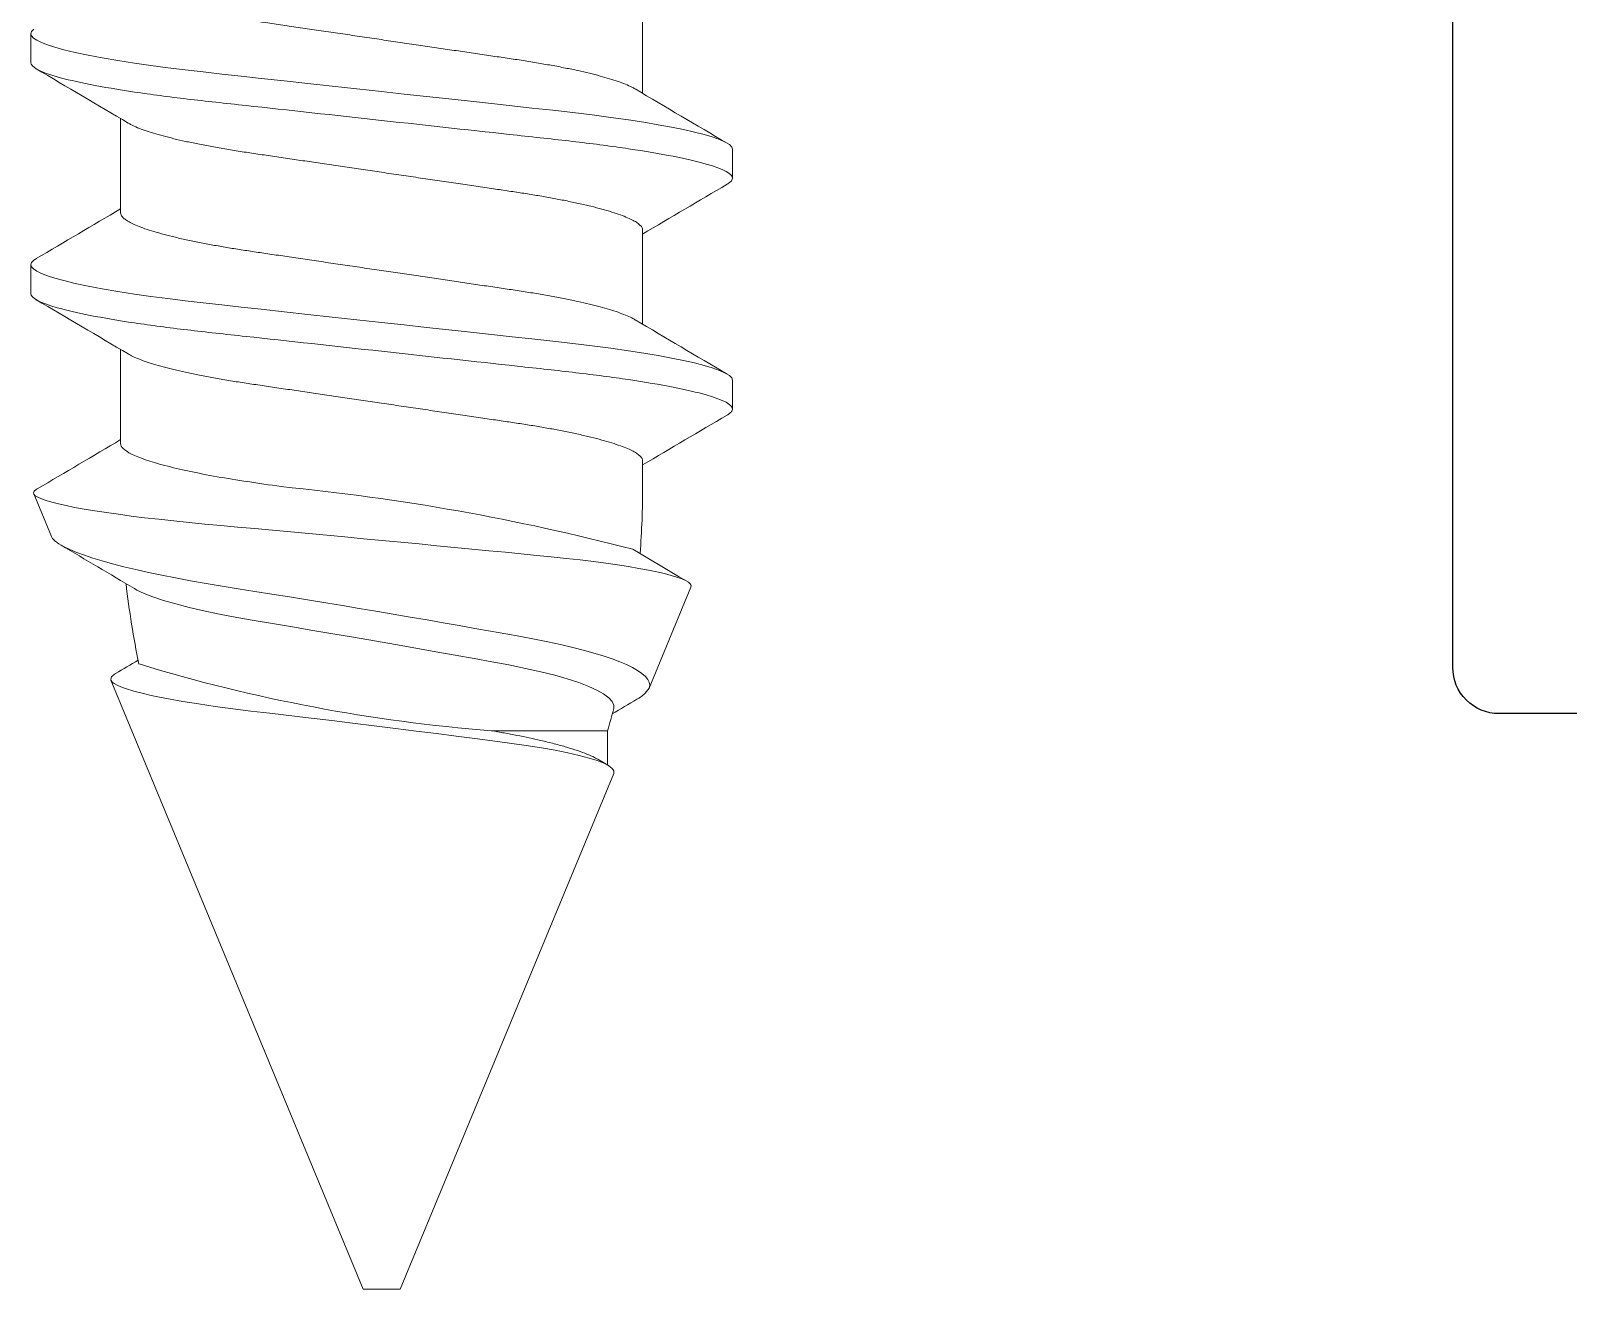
# Model space of a CAD drawing. Extents: x -82 to 113, y -82 to 93.
# Drawn here: x 6.5803 to 6.9133, y 86.9498 to 87.2222 of the extents above; entities that cross this region are included whole.
import ezdxf

# ---------------------------------------------------------------- set-up
doc = ezdxf.new("R2010")
doc.units = 0
doc.header["$MEASUREMENT"] = 0
doc.layers.get('0').update_dxf_attribs({"linetype": 'CONTINUOUS'})
doc.layers.add('Ballons', color=7, linetype='CONTINUOUS')
doc.layers.add('FRAME', color=1, linetype='CONTINUOUS')

# ---------------------------------------------------------------- blocks, each defined once
blk = doc.blocks.new('20355')
at = {"color": 7, "linetype": 'Continuous', "lineweight": 15}
for p, q in [((1.734069112452602, 0.07598662066892814), (1.727820175008105, 0.07598662057580441)), ((1.784060260074682, 0.07598662141384693), (1.777811322630185, 0.07598662132073741)), ((1.836636009959307, 0.07152076493689208), (1.827435403256231, 0.07533179780817534)), ((1.999647248740757, 0.003999324294554185), (1.867776759576856, 0.05862186188961971)), ((1.766576186685768, 0.05652676151149194), (1.746176810302956, 0.05652676120752176)), ((1.816567451619136, 0.05652676225641073), (1.796167957925036, 0.05652676195244055)), ((1.999647248800358, 2.979695068461297e-08), (1.999647248740757, 0.003999324294554185)), ((1.999647248859958, -0.003999264700638605), (1.999647248800358, 2.979695068461297e-08)), ((1.887941515015456, -0.05026931586628791), (1.999647248859958, -0.003999264700638605)), ((1.878712609308991, -0.02374394361763166), (1.878712609684271, -0.04892804689595209)), ((1.878712609684271, -0.04892804689595209), (1.886153221791204, -0.04892804833204423)), ((1.720308618194935, -0.05652670955305439), (1.740708111889063, -0.05652670924907)), ((1.770299883128274, -0.05652670880812138), (1.790699259511086, -0.0565267085041512)), ((1.820291030750354, -0.05652670806320259), (1.825854531354082, -0.05652670722902542)), ((1.847598282212317, -0.0669800301743777), (1.869479886525909, -0.05791634746563545)), ((1.752815809739388, -0.07598656871047638), (1.759064747183857, -0.07598656861736686)), ((1.80280695736144, -0.07598656796555758), (1.809055894805937, -0.07598656787244806))]:
    blk.add_line(p, q, dxfattribs=at)
at = {"color": 7, "linetype": 'Continuous', "lineweight": 15, "flags": 128}
for points in [[(1.726817515479041, 0.07530365626475088), (1.727330986958833, 0.07581834486443029), (1.727820175008105, 0.07598662057580441), (1.728263846284051, 0.0758477460187379), (1.728727812416224, 0.07542358508462144), (1.729210196424333, 0.07470495083357775), (1.72970853477139, 0.07368575774272301), (1.730220363920608, 0.07236334431229352), (1.730742868401137, 0.07073870768813606), (1.731272998119465, 0.06881659897719317), (1.731861079619677, 0.06636900170505555), (1.732450099615079, 0.06358837236325598), (1.733035717587939, 0.06049620091245345), (1.733613475709006, 0.05711846813588295), (1.734179268083039, 0.05348489411392165), (1.734680070004003, 0.04998706390981056), (1.735165269526675, 0.04633077182342049), (1.735632403113669, 0.04254284181288881), (1.736079593783984, 0.03865034712278259), (1.736520332335573, 0.0346348112261694), (1.736981013808133, 0.03043312615194793), (1.737460465088532, 0.02606090163273223), (1.738006666498364, 0.02107885457061798), (1.738569526112627, 0.01594604417967105), (1.739145055347251, 0.01069686832772732), (1.739729382929283, 0.005368494528710244), (1.740318051029391, 2.593266401618166e-08), (1.740853225177005, -0.004881458323154675), (1.741385231919594, -0.009732786247241165), (1.741910551918068, -0.01452441968331186), (1.742426369701292, -0.01922802841473015), (1.742929517864241, -0.02381703502037169), (1.743417415558184, -0.0282670754131118), (1.74388783386857, -0.03255639201590554), (1.744382300995341, -0.03706655994025709), (1.74486726590527, -0.04138479194119782), (1.745375810381404, -0.04558279820618338), (1.745906643999092, -0.04962807617778253), (1.746456716664454, -0.05348484224859362), (1.746970540135152, -0.05679819312740619), (1.747494569684392, -0.0599024293114212), (1.748025637907205, -0.06277487672922177), (1.748560577398564, -0.06539531751434424), (1.749095986131067, -0.06774646291643194), (1.749628814011118, -0.06981433822892313), (1.750155424388737, -0.07158854673936332), (1.75072414951461, -0.07319315246118663), (1.751277858790729, -0.07443088914024543), (1.751813150189889, -0.07530360442930828), (1.752326621685086, -0.07581829301368259), (1.752815809739388, -0.07598656871047638), (1.752815809739388, -0.07598656871047638)], [(1.776475850998168, 0.0747608796922492), (1.776808663101093, 0.07530365700966968), (1.777322251892173, 0.07581834560934908), (1.777811322630185, 0.07598662132073741), (1.778254993906103, 0.07584774676365669), (1.778718960038304, 0.07542358582955444), (1.779201344046356, 0.07470495157849655), (1.779699682393471, 0.07368575848765602), (1.780211628853976, 0.07236334505721231), (1.780734133334477, 0.07073870843305485), (1.781264263052833, 0.06881659972212617), (1.781852344553045, 0.06636900244998856), (1.78244136454839, 0.06358837310818899), (1.783026865210019, 0.06049620165737224), (1.783604623331087, 0.05711846888080174), (1.784170415705063, 0.05348489485884045), (1.784671334937372, 0.04998706465474356), (1.785156417148727, 0.0463307725683535), (1.785623668046981, 0.0425428425578076), (1.786070741406064, 0.03865034786770138), (1.786511479957653, 0.0346348119710882), (1.786972161430185, 0.03043312689686672), (1.787451612710612, 0.02606090237765102), (1.787997931431704, 0.02107885531553677), (1.788560673734679, 0.01594604492458984), (1.789136320280562, 0.01069686907266032), (1.789720530551307, 0.005368495273629037), (1.790309198651471, 2.667758280949784e-08), (1.790844372799086, -0.004881457578235882), (1.791376379541646, -0.009732785502322372), (1.791901816851436, -0.01452441893839307), (1.792417517323372, -0.01922802766981135), (1.792920665486264, -0.0238170342754529), (1.793408680491552, -0.028267074668193), (1.79387898149065, -0.03255639127098675), (1.794373448617364, -0.0370665591953383), (1.794858413527351, -0.04138479119627902), (1.795366958003456, -0.04558279746126459), (1.795897791621144, -0.04962807543284953), (1.796447864286534, -0.05348484150367483), (1.796961687757232, -0.05679819238247319), (1.797485717306444, -0.05990242856650241), (1.798016785529228, -0.06277487598430298), (1.798551725020616, -0.06539531676942545), (1.799087251064378, -0.06774646217151314), (1.799619961633198, -0.06981433748400434), (1.800146689322105, -0.07158854599444453), (1.800715414447978, -0.07319315171625362), (1.801269123724069, -0.07443088839531242), (1.801804297811969, -0.07530360368437528), (1.802317769307109, -0.0758182922687638), (1.80280695736144, -0.07598656796555758), (1.80280695736144, -0.07598656796555758)], [(1.847598282212317, -0.0669800301743777), (1.847263123876075, -0.06701083172322342), (1.846918815256601, -0.06683045829815626), (1.846566998711808, -0.06643985572139854), (1.846198172027556, -0.06581869981320665), (1.845823479775817, -0.06497757058480147), (1.845444681625963, -0.06392061059086984), (1.845073391395573, -0.06268813092097503), (1.844700224181736, -0.06125706157820332), (1.844326705031193, -0.05963397566036122), (1.843942979795344, -0.05776666964648314), (1.843560662291992, -0.05570453525268704), (1.843181746813144, -0.05345756226790854), (1.842817143309162, -0.0510984763557758), (1.842457349565308, -0.04857493468814766), (1.842103773317262, -0.04589851442227655), (1.841747381594928, -0.04299043736551766), (1.841399318971554, -0.0399339761990376), (1.841061110493911, -0.03674401479189271), (1.840738739039239, -0.03353008155694681), (1.840414255979852, -0.03020872418022691), (1.840082851553404, -0.02679601247464802), (1.839733850431742, -0.02320441022708053), (1.839378397188256, -0.01953244425151013), (1.839018251492547, -0.01579656012344799), (1.838650949807175, -0.011968971565679), (1.838280598027694, -0.008093518171321534), (1.837909073134966, -0.004187847498315023), (1.837526403668278, -0.00014767772063351), (1.837144203446542, 0.003905309460392914), (1.836764349450618, 0.007951586871371319), (1.836396343895899, 0.01188842614428154), (1.836032209613876, 0.01580046782822819), (1.835673471651575, 0.01966969639278204), (1.835310862416037, 0.02359720117028985), (1.834955643792341, 0.02746027089250447), (1.834609575449974, 0.03123999644697051), (1.834283450028749, 0.03481978691503684), (1.833961665126424, 0.03830469088477173), (1.833635774330816, 0.04168053202064925), (1.833291817597996, 0.0450278115247329), (1.832940587567521, 0.04824550971825659), (1.832583843908907, 0.05131920097936415), (1.832221469310838, 0.05424674804309859), (1.831855340754061, 0.05701629880388737), (1.83148698328543, 0.05961538893791385), (1.831106777378835, 0.06210382153770411), (1.830725984918672, 0.06439985996672704), (1.830346482885659, 0.06649256128184788), (1.829976013825103, 0.0683444445281367), (1.829608360238382, 0.06999104769241171), (1.829245281794869, 0.07142475287324146), (1.828877276280195, 0.07267355347548232), (1.828515722889591, 0.0736902243757811), (1.828162498603632, 0.0744697065250648), (1.82782980379605, 0.07499617756417365), (1.827504968847819, 0.07529629648206537), (1.827181776260915, 0.07537172763247213), (1.826843919766986, 0.07521763192472974), (1.826497734175433, 0.0748312965354927), (1.826346402623813, 0.07456679624894491)], [(1.836629440527673, 0.07150489125375259), (1.837077569633919, 0.07126026057474633), (1.837647350545552, 0.07071436718982227), (1.83823296848405, 0.06992734046208682), (1.83885483561329, 0.06886191206349679), (1.839491132034084, 0.0675449096178653), (1.840138338407883, 0.0659839363626844), (1.840735687487296, 0.0643544533172502), (1.841339488690153, 0.06253058547531509), (1.841947278479438, 0.06052080124510439), (1.842575480435698, 0.05826313460737254), (1.843204855507622, 0.05581910066608486), (1.84383258822416, 0.05320052953092613), (1.844440729957739, 0.05048747882059956), (1.845044296553567, 0.04762097028761048), (1.845640237918076, 0.04461409880390477), (1.846243921830677, 0.04137973874591694), (1.846836226550806, 0.03801168415044742), (1.847413867362206, 0.03452625961570277), (1.847971213321671, 0.03103906807945123), (1.848540642344688, 0.02745640898753265), (1.849126143014701, 0.02379695682995475), (1.84974906598697, 0.01994490154143591), (1.850386770181871, 0.01603232462883852), (1.851035853571858, 0.01208127053195085), (1.851633202680716, 0.008473026582734633), (1.852237473155554, 0.00485062829409344), (1.852845966836526, 0.001230721839220905), (1.853475107304746, -0.002482596932480874), (1.854105890130654, -0.006175450040487362), (1.854735147909309, -0.0098299329647773), (1.855344814701482, -0.01334139143901325), (1.855950140975381, -0.01680000576261875), (1.856548193948697, -0.02018983993096413), (1.857154341400843, -0.0235980974696588), (1.857749344279767, -0.02691678417767207), (1.858329917869185, -0.03012953329800894), (1.858889258113237, -0.03313319888482624), (1.859459860238616, -0.0360120507649242), (1.860046534007722, -0.0387482447921883), (1.860671451254177, -0.04141723778337791), (1.861311501653745, -0.04391868826579071), (1.861963283178909, -0.04623865819257844), (1.862560866885417, -0.04817250536281392), (1.863165489266521, -0.04994874115770642), (1.863774686785291, -0.05155931142448367), (1.864404765710503, -0.05303919325527318), (1.865036721613535, -0.05433630044049664), (1.865667387089644, -0.05544435316058127), (1.866314241520342, -0.05638447844420114), (1.86695640349663, -0.05711857578641855), (1.867590236368727, -0.05764269692939195), (1.868234392630626, -0.05796108707491499), (1.868865527336709, -0.05805259719852529), (1.869479886525909, -0.05791634746563545)], [(1.887941515015456, -0.05026931586628791), (1.887426518481675, -0.05029405022486344), (1.886893104070936, -0.04995243610956379), (1.886328836786788, -0.04921960352845645), (1.885754011481538, -0.04810722128799227), (1.885194202015896, -0.04668290101275829), (1.884632632876048, -0.04492383665635202), (1.884056986376379, -0.04277599904094131), (1.883487791992422, -0.04030211670908557), (1.882943232974498, -0.03759611567275556), (1.882412047438834, -0.03461640541617328), (1.881882504255913, -0.03128440570952762), (1.881373959789045, -0.0277083068836248), (1.880892044982119, -0.02403905190038813), (1.880399572157216, -0.02020043425083884), (1.879876598394873, -0.01611279590790105), (1.879342245436192, -0.01190134925289499), (1.878788066867742, -0.007496145141999477), (1.878229782403281, -0.003020376002979219), (1.877655191667969, 0.001625509962593696), (1.877084589516073, 0.006280299442224191), (1.876534164906872, 0.01080869735588408), (1.875994767559121, 0.0152821615117773), (1.875632979516098, 0.0183025934501444), (1.87527881670718, 0.02127508356646501), (1.874933921490594, 0.02418502294001712), (1.874448956583819, 0.02829135960232065), (1.873963991679602, 0.03222490590910354), (1.873447821975446, 0.03605935717473585), (1.872918044165942, 0.03966224329869306), (1.872372077402531, 0.04304536139683535), (1.871819893145386, 0.046145007776488), (1.871439804558094, 0.04809414207656459), (1.871059364039127, 0.04989554847705335), (1.870680565880548, 0.05154067791816885), (1.870125566166877, 0.05367663043446669), (1.869579364804963, 0.05544829475616098), (1.869211828539193, 0.0564454186637704), (1.868850979019271, 0.05726246975144988), (1.868498341291883, 0.05789533479234876), (1.868166702287226, 0.0583304313396269), (1.867842923141154, 0.05858985424012531), (1.867521020978216, 0.05867544014853365), (1.867013063124119, 0.05847259060206511), (1.866489150941419, 0.05786917434620875), (1.866343333020211, 0.05759670422440877)], [(1.873892433026043, -0.05027359427150202), (1.873146098641172, -0.05028391400958299), (1.872375363503892, -0.04992915736809778), (1.87156286554395, -0.04918449468095787), (1.870737346025862, -0.04806211898926449), (1.869933411779272, -0.04662583663274233), (1.869128539037462, -0.04485488351457434), (1.868305248418324, -0.04269501783034002), (1.867492398498541, -0.04020928706249549), (1.866715680450625, -0.03749082903770784), (1.865958788005486, -0.03449865079464587), (1.865205180271033, -0.0311535635512854), (1.864482073466661, -0.02756444134314506), (1.863799673676311, -0.02388826683014145), (1.863104017708423, -0.02004488157976425), (1.862365660429674, -0.01595294488127763), (1.861612404616181, -0.01174139374917615), (1.860842959843666, -0.007402778000482613), (1.86006893993013, -0.003001101708946408), (1.859273334738106, 0.001561374899765156), (1.858483829732791, 0.006125799288312805), (1.857723535239018, 0.01055601956906571), (1.856979077769381, 0.01492580712570657), (1.856234385676771, 0.01932779296366505), (1.855516323247315, 0.0236008766139264), (1.854848587362824, 0.02758650912781491), (1.85418073416966, 0.03139209814949595), (1.853469358492021, 0.03508720926939191), (1.852739799569065, 0.03853892147179749), (1.852002263483172, 0.04170164832535761), (1.851257102168091, 0.04457978167123144), (1.85048777473213, 0.0472218113949765), (1.849721145460819, 0.04952319847957654), (1.848977861140725, 0.05142965712893499), (1.848247011821996, 0.05297992939424034), (1.847925930831025, 0.05353550096376125)], [(1.885021637123344, -0.04704060511431862), (1.886257863458638, -0.04910249020890944), (1.88627111963396, -0.04912472802885759)], [(1.839410775621673, -0.0543734738352839), (1.845290769227802, -0.06430332399136773), (1.846359240424079, -0.0661170883921045)]]:
    blk.add_lwpolyline(points, dxfattribs=at)
at = {"color": 7, "linetype": 'Continuous', "lineweight": 15}
for centre, radius, start, end in [((5.254218367655625, 2.137027812570921), 4.078582557505599, 210.3727020688789, 210.6973044398821), ((-1.835090883898772, 2.191583953913323), 4.186190429589788, 329.3345779057425, 329.6249634931722), ((5.311894553149727, 2.141560972840566), 4.087504928545359, 210.3730563474151, 210.6969501613455), ((-1.336632360446174, 1.927944609468184), 3.665970849639004, 329.3039552541961, 329.631419908334), ((4.842427810069182, 1.834592806425746), 3.484127015276053, 210.439613462665, 210.7431585516185), ((-0.2261693809243752, 1.297968463334399), 2.432496268998924, 329.2073942066691, 329.3419508913435), ((1.825854532465598, -0.1311192347695567), 0.1876459964130914, 78.18642893857539, 83.56298867690583), ((1.523534790915733, -0.05153026681239226), 0.3562630788049205, 4.473260362153555, 16.98157679206689), ((2.310870365871494, 0.06891528338124431), 0.4873005952645129, 185.5504476350167, 194.6544956454607), ((2.934952904415553, -0.6850714878836186), 1.235608392630023, 149.0667600126969, 149.3566099103828), ((1.825854528557954, 0.1311192891840562), 0.1876459964130913, 284.8331575457975, 286.3611206979665), ((-1.774570077023782, -2.141296419509018), 4.086984326358185, 30.3730357184766, 30.69697079028041), ((5.371966953776308, -2.19158390124727), 4.186190429663395, 149.33457790575, 149.6249634931711), ((-1.716888098689964, -2.136759842227491), 4.078055229809035, 30.37268108188106, 30.69732542687861), ((5.463304585116902, -2.215944579060448), 4.234179661912519, 149.3363866671324, 149.6234793369076), ((1.825854528557954, 0.1311192891840562), 0.1876459964130914, 270.0000008537708, 274.4260661958962), ((1.8662178050661, -0.05253008952119842), 0.006297058844752601, 301.2003712294269, 334.057052108058)]:
    blk.add_arc(centre, radius, start, end, dxfattribs=at)
for points, knots in [([(1.734069097570966, 0.07598662129396416), (1.734971048264981, 0.0759866211307525), (1.736022415145101, 0.07413728081512261), (1.738225100828203, 0.06643431581700554), (1.739370276145337, 0.06058870281439965), (1.740957132645065, 0.04993298836708959), (1.741464447606603, 0.04607974940817883), (1.742412278361002, 0.03804313750569577), (1.742853297288832, 0.03386802222512131), (1.744337741595018, 0.0203298920148427), (1.745450635759255, 0.01018029863251968), (1.747683152154934, -0.01018024809559392), (1.748796046312123, -0.02032984141325755), (1.75028049060063, -0.03386797146276876), (1.750721509521583, -0.03804308668249234), (1.751669340289112, -0.0460796985196481), (1.752176655256307, -0.04993293743203253), (1.753763511768653, -0.06058865170055583), (1.754908687088175, -0.06643426452961876), (1.757111372762466, -0.07413722914544962), (1.75816273963153, -0.07598656925584635), (1.759064690311362, -0.07598656924240288)], [0, 0, 0, 0, 0.1249999999999997, 0.1249999999999997, 0.2499999999999993, 0.2499999999999993, 0.3124999999999993, 0.3124999999999993, 0.3749999999999992, 0.3749999999999992, 0.4999999999999994, 0.4999999999999994, 0.6249999999999997, 0.6249999999999997, 0.6874999999999997, 0.6874999999999997, 0.7499999999999998, 0.7499999999999998, 0.8749999999999999, 0.8749999999999999, 1, 1, 1, 1]), ([(1.784060278490756, 0.07598662203888296), (1.78496222920063, 0.07598662227091779), (1.786013596037691, 0.07413728236110728), (1.788216281734066, 0.0664343180045961), (1.789361457072374, 0.06058870523143867), (1.790948313615331, 0.0499329909363837), (1.79145562859307, 0.04607975199789394), (1.792403459380751, 0.03804314008442589), (1.792844478304318, 0.03386802483551321), (1.794328922606383, 0.02032989466226809), (1.795441816778009, 0.01018030121312563), (1.797674333204611, -0.01018024579740029), (1.798787227385048, -0.02032983932653565), (1.800271671708913, -0.03386796969871853), (1.800712690640978, -0.03804308502294873), (1.801660521412487, -0.04607969701724812), (1.802167836383262, -0.04993293601330606), (1.803754692910587, -0.06058865052963824), (1.804899868245883, -0.06643426351755011), (1.807102553953143, -0.07413722834714065), (1.808153920839004, -0.07598656851092755), (1.80905587153137, -0.07598656849748409)], [0, 0, 0, 0, 0.1250000000000001, 0.1250000000000001, 0.2500000000000002, 0.2500000000000002, 0.3125000000000004, 0.3125000000000004, 0.3750000000000007, 0.3750000000000007, 0.5000000000000009, 0.5000000000000009, 0.6250000000000011, 0.6250000000000011, 0.6875000000000011, 0.6875000000000011, 0.750000000000001, 0.750000000000001, 0.8750000000000006, 0.8750000000000006, 1, 1, 1, 1]), ([(1.739742170756756, -0.05486905683720522), (1.739612639235929, -0.05465184187579553), (1.73928496212406, -0.05410235113586737), (1.738745230993175, -0.05287797488870183), (1.738139721379611, -0.05127206080221924), (1.737539732794062, -0.04941242071257079), (1.736950801459017, -0.04734462052999788), (1.736365159693321, -0.0450443047109701), (1.735787426408791, -0.04253173656852027), (1.735210423163238, -0.03977500130844192), (1.734638768182293, -0.0367861571483985), (1.73407810988175, -0.03358231111039345), (1.733540523990257, -0.03025046092801631), (1.733031085166516, -0.02678411938470049), (1.732497864308215, -0.02316930277854112), (1.731951179095972, -0.01945978277620952), (1.731393960410514, -0.01568014180989508), (1.73083126120514, -0.01186180938880455), (1.730255769514429, -0.007957022171069639), (1.72967141364208, -0.00399339527719178), (1.729070916107645, 8.062729720847983e-05), (1.72845861179448, 0.004234794428327859), (1.727839703624028, 0.008434038115851195), (1.727231174458979, 0.01256327255788392), (1.726637430034231, 0.01658980579246361), (1.726063759245676, 0.02048387129633511), (1.72552285642962, 0.02414944790416484), (1.725017804139583, 0.02758708925648534), (1.724534829358134, 0.03082644679136592), (1.724024714079746, 0.03395028421201118), (1.723494231134396, 0.036959749126936), (1.722932751481551, 0.03988758027308847), (1.72234358799011, 0.0426948594096217), (1.72172976313999, 0.04534003411779963), (1.721107933929744, 0.04774347053572114), (1.720483234833665, 0.04988272006363559), (1.719860521063055, 0.05173956915143663), (1.719256935098031, 0.0532714409942372), (1.718676802331203, 0.0544891801944658), (1.718123028312192, 0.055411083309167), (1.717587909314261, 0.05605641469878719), (1.717073418698504, 0.05645391110653009), (1.716746953270814, 0.05650260866417511), (1.716585039063744, 0.05652676076655894)], [0, 0, 0, 0, 0.01674559149654323, 0.04236148100674033, 0.06813753828424847, 0.09252166024959267, 0.1169192940701555, 0.1412669752856168, 0.165501974027352, 0.1895634171700201, 0.2148281907209228, 0.2397674509855247, 0.2643215392229022, 0.2885224649689595, 0.3130169271104602, 0.337904690554959, 0.3616782759845387, 0.3856953332798346, 0.4098985027960328, 0.4342274953768216, 0.4586198124551332, 0.4844883609232851, 0.5102813125310095, 0.5359245083197952, 0.5613465324661572, 0.5864794213421475, 0.6112605917709448, 0.6342524417576428, 0.6570955878363373, 0.6803024159651949, 0.7038459612062182, 0.7276758057644238, 0.7532010688351337, 0.7789175148179175, 0.8047520928056217, 0.8306298773595907, 0.8564753129946626, 0.8822130997975872, 0.9063162799740595, 0.9301999488839279, 0.9538086817583673, 0.9770908952816301, 1, 1, 1, 1]), ([(1.747142634123975, 0.05486917478324926), (1.747272156095505, 0.05465193907468802), (1.747599790966547, 0.05410242618120265), (1.748139739426051, 0.05287803187825091), (1.748745188422731, 0.05127211203185311), (1.749345192660115, 0.04941247286386385), (1.749934119791902, 0.04734467242917617), (1.750519763004462, 0.04504435671368867), (1.751097494704879, 0.04253178840971827), (1.751674502892058, 0.03977505369762468), (1.752246138928882, 0.03678620742213923), (1.752806866620801, 0.03358237321408808), (1.75334419690185, 0.03025049492146081), (1.753853894177865, 0.02678418223663925), (1.75438702804928, 0.02316935107960205), (1.754933802211525, 0.01945984771765552), (1.755490760454336, 0.01568017173705982), (1.75605371717316, 0.01186187455967058), (1.756629127612626, 0.00795707059205597), (1.757213550762003, 0.003993459149427281), (1.757813853231937, -8.058632452900838e-05), (1.758426168473733, -0.004234751798890102), (1.759045240328362, -0.008433977165935858), (1.759653795410486, -0.01256320883676665), (1.760247278266604, -0.01658977709158194), (1.76082127369736, -0.0204837953110939), (1.761361836965108, -0.02414941874252463), (1.76186722481367, -0.02758701616984638), (1.762349877903347, -0.03082641434792777), (1.762860265503889, -0.03395022174620976), (1.7633906774671, -0.03695969873885474), (1.763952165939855, -0.03988752865075185), (1.764541370178193, -0.04269480031817352), (1.765155014557678, -0.04533998828601682), (1.765776830639197, -0.04774342439311852), (1.766401763763781, -0.04988265736170661), (1.767024243622785, -0.05173952240630797), (1.76762784265415, -0.05327139194311314), (1.768208142322976, -0.05448912552623142), (1.768761937286513, -0.05541102954695987), (1.769296816296531, -0.0560563655516404), (1.769811550604942, -0.05645385818093018), (1.77013798476122, -0.05650255641806723), (1.770299883128274, -0.05652670880812138)], [0, 0, 0, 0, 0.01674715802282694, 0.04236310560571164, 0.06813911934697109, 0.09252320012707171, 0.1169207927395691, 0.141268432831336, 0.1655033906396995, 0.1895647931421347, 0.2148295240203567, 0.2397687421620759, 0.2643226956126091, 0.2885236710942443, 0.3130180918641347, 0.33790581327273, 0.3616792602491365, 0.3856963772277341, 0.4098995058643208, 0.4342284573529805, 0.4586206299990686, 0.4844891347747524, 0.5102821454839959, 0.5359252979609385, 0.5613471792881741, 0.5864801234090434, 0.6112611569505619, 0.6342530601184975, 0.6570960768019467, 0.6803029594916178, 0.7038464649671475, 0.7276762692762946, 0.7532014892343519, 0.7789177896876164, 0.8047523240402292, 0.8306301681855442, 0.8564754571070058, 0.8822132004383213, 0.9063164408355008, 0.9302000694054003, 0.9538086654169187, 0.9770909339754218, 1, 1, 1, 1]), ([(1.789733435690124, -0.05486905609228643), (1.789603910994657, -0.05465184078644825), (1.789276250365106, -0.05410234786073431), (1.788736335405162, -0.05287797821225126), (1.788130880124271, -0.05127205957160186), (1.787530877485722, -0.04941242009684288), (1.786941949933436, -0.04734461974284443), (1.786356306833227, -0.04504430400579906), (1.785778575102967, -0.04253173570754143), (1.785201566923746, -0.03977500099391307), (1.784629930884648, -0.03678615471886815), (1.784069203193383, -0.0335823205106891), (1.783531872912221, -0.03025044221810447), (1.783022175636148, -0.0267841295332687), (1.782489041764791, -0.02316929837624571), (1.781942267602545, -0.01945979501428496), (1.781385309359706, -0.01568011903368927), (1.780822352640939, -0.01186182185631424), (1.780246942201416, -0.007957017888685414), (1.779662519052067, -0.003993406446056724), (1.779062216582133, 8.063902788535415e-05), (1.778449901340366, 0.004234804502260658), (1.77783082948568, 0.008434029869306414), (1.777222274403556, 0.0125632615401372), (1.776628791547466, 0.01658982979495249), (1.776054796116654, 0.02048384801446446), (1.775514232848963, 0.02414947144589519), (1.775008845000343, 0.02758706887321694), (1.774526191910695, 0.03082646705129832), (1.774015804310153, 0.03395027444958032), (1.773485392346942, 0.0369597514422253), (1.772923903874187, 0.03988758135410819), (1.772334699635877, 0.04269485302154408), (1.771721055256421, 0.04534004098938738), (1.771099239174845, 0.04774347709648907), (1.770474306050261, 0.04988271006507716), (1.769851826191314, 0.05173957510967853), (1.769248227159864, 0.05327144464646949), (1.768667927491066, 0.05448917822960198), (1.768114132527529, 0.05541108225031621), (1.767579253517511, 0.05605641825499674), (1.767064519209129, 0.05645391088430074), (1.766738085052793, 0.05650260912143779), (1.766576186685768, 0.05652676151149194)], [0, 0, 0, 0, 0.01674558991895687, 0.04236157835447672, 0.06813763320364684, 0.09252175287178593, 0.1169193843938707, 0.1412670633155599, 0.1655020597741388, 0.1895635006500011, 0.2148282718207334, 0.2397675297358311, 0.264321522345318, 0.2885225364229729, 0.3130169962568735, 0.3379047573567196, 0.3616782422473181, 0.3856953975287157, 0.4098985647647561, 0.4342275550535335, 0.4586197666005651, 0.4844883126316654, 0.5102813644759265, 0.5359245578488909, 0.5613464797192624, 0.5864794639224669, 0.6112605369850891, 0.6342524768208008, 0.6570955299345801, 0.6803024496348794, 0.7038459926578875, 0.727675834971106, 0.7532010956371049, 0.7789174371030485, 0.8047520126569014, 0.8306298980725275, 0.8564752282123806, 0.8822130125905727, 0.9063162914279029, 0.9301999580877135, 0.9538085917505175, 0.9770908974398751, 1, 1, 1, 1]), ([(1.797133781745998, 0.05486917552816806), (1.797263357888511, 0.05465194055909706), (1.797591127825996, 0.0541024328267099), (1.7981308281758, 0.05287802805216302), (1.798736351192446, 0.05127211339677729), (1.799336336055376, 0.0494124734186272), (1.799925269522618, 0.04734467332934855), (1.800510906429508, 0.04504435702935439), (1.801088656897718, 0.04253179070451552), (1.801665596454853, 0.03977504489424177), (1.802237502186671, 0.03678622688426003), (1.802797908271884, 0.03358235397827514), (1.803335559532655, 0.03025051506745058), (1.803844980949322, 0.02678417170066894), (1.804378206519857, 0.02316935558808098), (1.804924890462871, 0.01945983545301999), (1.805482109454971, 0.01568019451799785), (1.806044808657447, 0.01186186209966422), (1.806620300051037, 0.007957074839254119), (1.807204657123606, 0.003993448114542275), (1.80780515004929, -8.05751085835027e-05), (1.808417472572671, -0.004234739676661547), (1.809036313104826, -0.008433998514391305), (1.809645095282406, -0.01256319734477529), (1.8102385880116, -0.01658976557344261), (1.810812324392117, -0.02048381666620003), (1.811353209996753, -0.02414939567299257), (1.811858266546466, -0.02758703643158356), (1.812341240218814, -0.03082639412103561), (1.81285135579958, -0.03395023149958831), (1.813381838660547, -0.03695969642608077), (1.813943318343092, -0.03988752756885106), (1.814532481800484, -0.04269480670708958), (1.815146306757441, -0.04533998141201323), (1.815768135572853, -0.04774341784120395), (1.816392836143564, -0.04988266732726743), (1.817015544423981, -0.05173951657083364), (1.817619150359121, -0.05327138784703322), (1.818199214194408, -0.05448913066356909), (1.818753241487371, -0.05541102608161452), (1.819288109126745, -0.0560563640005256), (1.819802663820042, -0.05645385804882608), (1.820129120755183, -0.05650255584333763), (1.820291030750354, -0.05652670806320259)], [0, 0, 0, 0, 0.01674725742118958, 0.04236310336528597, 0.06813911680428884, 0.09252319729845505, 0.1169207896248596, 0.1412684294311194, 0.1655033869552972, 0.1895647891755818, 0.214829618452035, 0.2397687400813191, 0.2643227865584493, 0.2885236711448986, 0.3130180916275608, 0.3379058127443159, 0.3616793577410846, 0.385696374189486, 0.4098995025422602, 0.4342284537456321, 0.4586207293388279, 0.4844892338111705, 0.5102821415516567, 0.5359253952715329, 0.5613472763006647, 0.5864801224320154, 0.6112612507143564, 0.6342530615977763, 0.6570961688261, 0.6803029574860565, 0.7038464626855087, 0.7276762667152209, 0.7532014863739626, 0.7789178886196247, 0.8047524226692948, 0.8306301632117463, 0.8564755548903181, 0.8822132979198258, 0.9063164371029304, 0.930200164583232, 0.9538087603179095, 0.9770909342440597, 1, 1, 1, 1]), ([(1.8165674072402, 0.05652676150513969), (1.81724448595466, 0.05652676098365816), (1.818004299865095, 0.05576490757027841), (1.81961282502553, 0.05255243732375448), (1.820460304542536, 0.05010003544727226), (1.822130493412487, 0.04377091958980373), (1.822951581358524, 0.03990163223228649), (1.824465403421016, 0.03136624937474153), (1.825111147349617, 0.02682593608709283), (1.825854530187058, 0.02178252656545965)], [0, 0, 0, 0, 0.25, 0.25, 0.5, 0.5, 0.75, 0.75, 1, 1, 1, 1]), ([(1.878712635954599, -0.02374394440151661), (1.878874741866127, -0.02469037174572009), (1.879201547559774, -0.02659837029966639), (1.879716020826237, -0.02932821638076177), (1.880252011849251, -0.03196496803286664), (1.880856931235172, -0.03469553788386293), (1.881530594181214, -0.03744708374547656), (1.882270393393469, -0.04012052040958736), (1.883019111620399, -0.04248463484589138), (1.88376702968381, -0.04449240657891096), (1.884437752741604, -0.04602303856944445), (1.884850854359598, -0.04671959627648903), (1.885022106368012, -0.04700835550930549)], [0, 0, 0, 0, 0.08519046377770957, 0.1717440675140677, 0.259586535268159, 0.348525021596712, 0.461718053176301, 0.5758621177470538, 0.690482021072865, 0.8050902128924906, 0.919199802076537, 1, 1, 1, 1]), ([(1.759064747183857, -0.07598656861736686), (1.759211669533073, -0.07595843782920042), (1.759507681521796, -0.07590176128819337), (1.759953611034206, -0.0754986258800443), (1.76025589044724, -0.07501616077286144), (1.760398693769616, -0.074788233837495)], [0, 0, 0, 0, 0.3420659122513905, 0.6891777290072116, 0.9999999999999999, 0.9999999999999999, 0.9999999999999999, 0.9999999999999999]), ([(1.809055894805937, -0.07598656787244806), (1.809202865488629, -0.07595843729562546), (1.809498974492953, -0.07590176125015091), (1.809944894823616, -0.07549861170400618), (1.810247156504602, -0.0750161187659586), (1.810389958702956, -0.07478816710496972)], [0, 0, 0, 0, 0.3420562257316314, 0.6891573651107675, 1, 1, 1, 1])]:
    blk.add_open_spline(points, degree=3, knots=knots, dxfattribs=at)
blk = doc.blocks.new('3207-2_Block_Frame_Component')
for p, q in [((-1.918703145708754, -1.989999539004299), (-1.918703145708754, -1.009999521090786)), ((-2.058702601183121, -1.999999539004193), (-1.928703145708762, -1.999999539004299))]:
    blk.add_line(p, q)
blk.add_arc((-1.928703145708754, -1.989999539004298), 0.01000000000000023, 269.9999999999529, 359.9999999999987)
blk = doc.blocks.new('3207_Block_Frame_Assembly')
blk.add_blockref('3207-2_Block_Frame_Component', (4.374999999987452, 0))

msp = doc.modelspace()

# ---------------------------------------------------------------- block references
at = {"layer": 'Ballons', "xscale": -1, "rotation": 90}
msp.add_blockref('20355', (6.65632723792789, 88.94940187183283), dxfattribs=at)
at = {"layer": 'FRAME', "xscale": -1}
msp.add_blockref('3207_Block_Frame_Assembly', (9.344600219840565, 89.07440187183295), dxfattribs=at)

doc.saveas('drawing.dxf')
